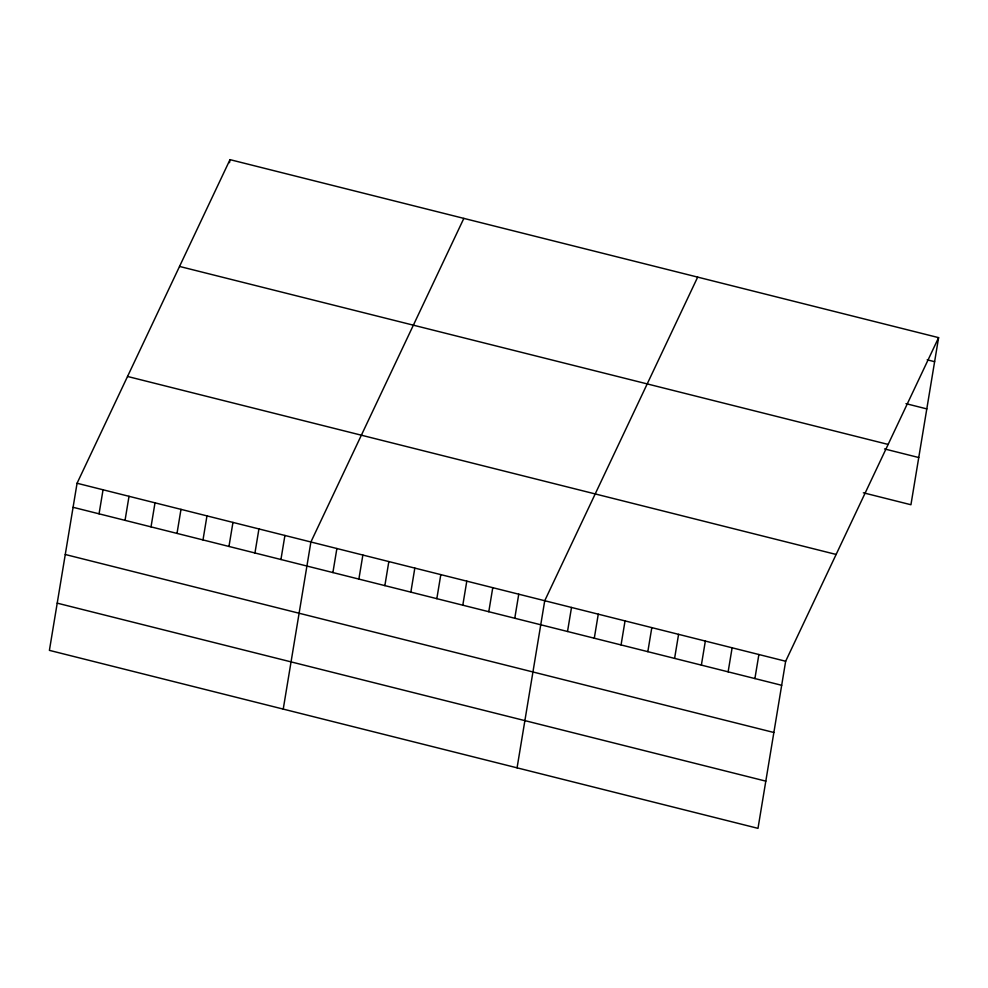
<?xml version="1.0" encoding="UTF-8"?>
<svg xmlns="http://www.w3.org/2000/svg" width="988" height="988" viewBox="0 0 988 988"><rect width="100%" height="100%" fill="white"/><g stroke="black" fill="none" stroke-linecap="round" stroke-linejoin="round"><path stroke-width="1.48" d="M77.064 483.256L49.4 650.363L757.994 828.352L785.658 661.244L938.6 337.637L230.006 159.648L77.064 483.256L785.658 661.244M99.059 513.822L103.048 489.789M125.044 520.355L129.02 496.309M151.028 526.876L155.005 502.843M229.512 162.662L230.006 159.648M177.013 533.409L180.989 509.363M202.997 539.93L206.974 515.884M228.969 546.45L232.958 522.417M254.953 552.984L258.93 528.938M280.938 559.504L284.915 535.471M283.235 709.1L310.899 541.992L463.841 218.385M332.894 572.558L336.883 548.525M358.879 579.091L362.868 555.046M384.863 585.612L388.84 561.579M410.847 592.145L414.824 568.1M436.832 598.666L440.809 574.621M462.804 605.187L466.793 581.154M488.788 611.72L492.765 587.675M514.773 618.241L518.749 594.208M517.07 767.837L544.734 600.729L697.676 277.122M567.52 631.493L571.509 607.459M594.294 638.223L598.271 614.178M621.057 644.942L625.046 620.909M647.832 651.672L651.808 627.627M674.594 658.391L678.583 634.345M701.369 665.109L705.346 641.076M728.131 671.84L732.12 647.795M754.906 678.558L758.883 654.525M938.6 337.637L910.936 504.745L863.351 492.79M927.189 359.817L934.623 361.682M905.984 403.66L926.806 408.896M179.532 266.439L888.126 444.427M884.544 448.935L918.754 457.53M127.538 376.465L836.132 554.453M73.087 507.301L781.681 685.289M65.27 554.503L773.863 732.491M57.218 603.149L765.811 781.138"/></g></svg>
